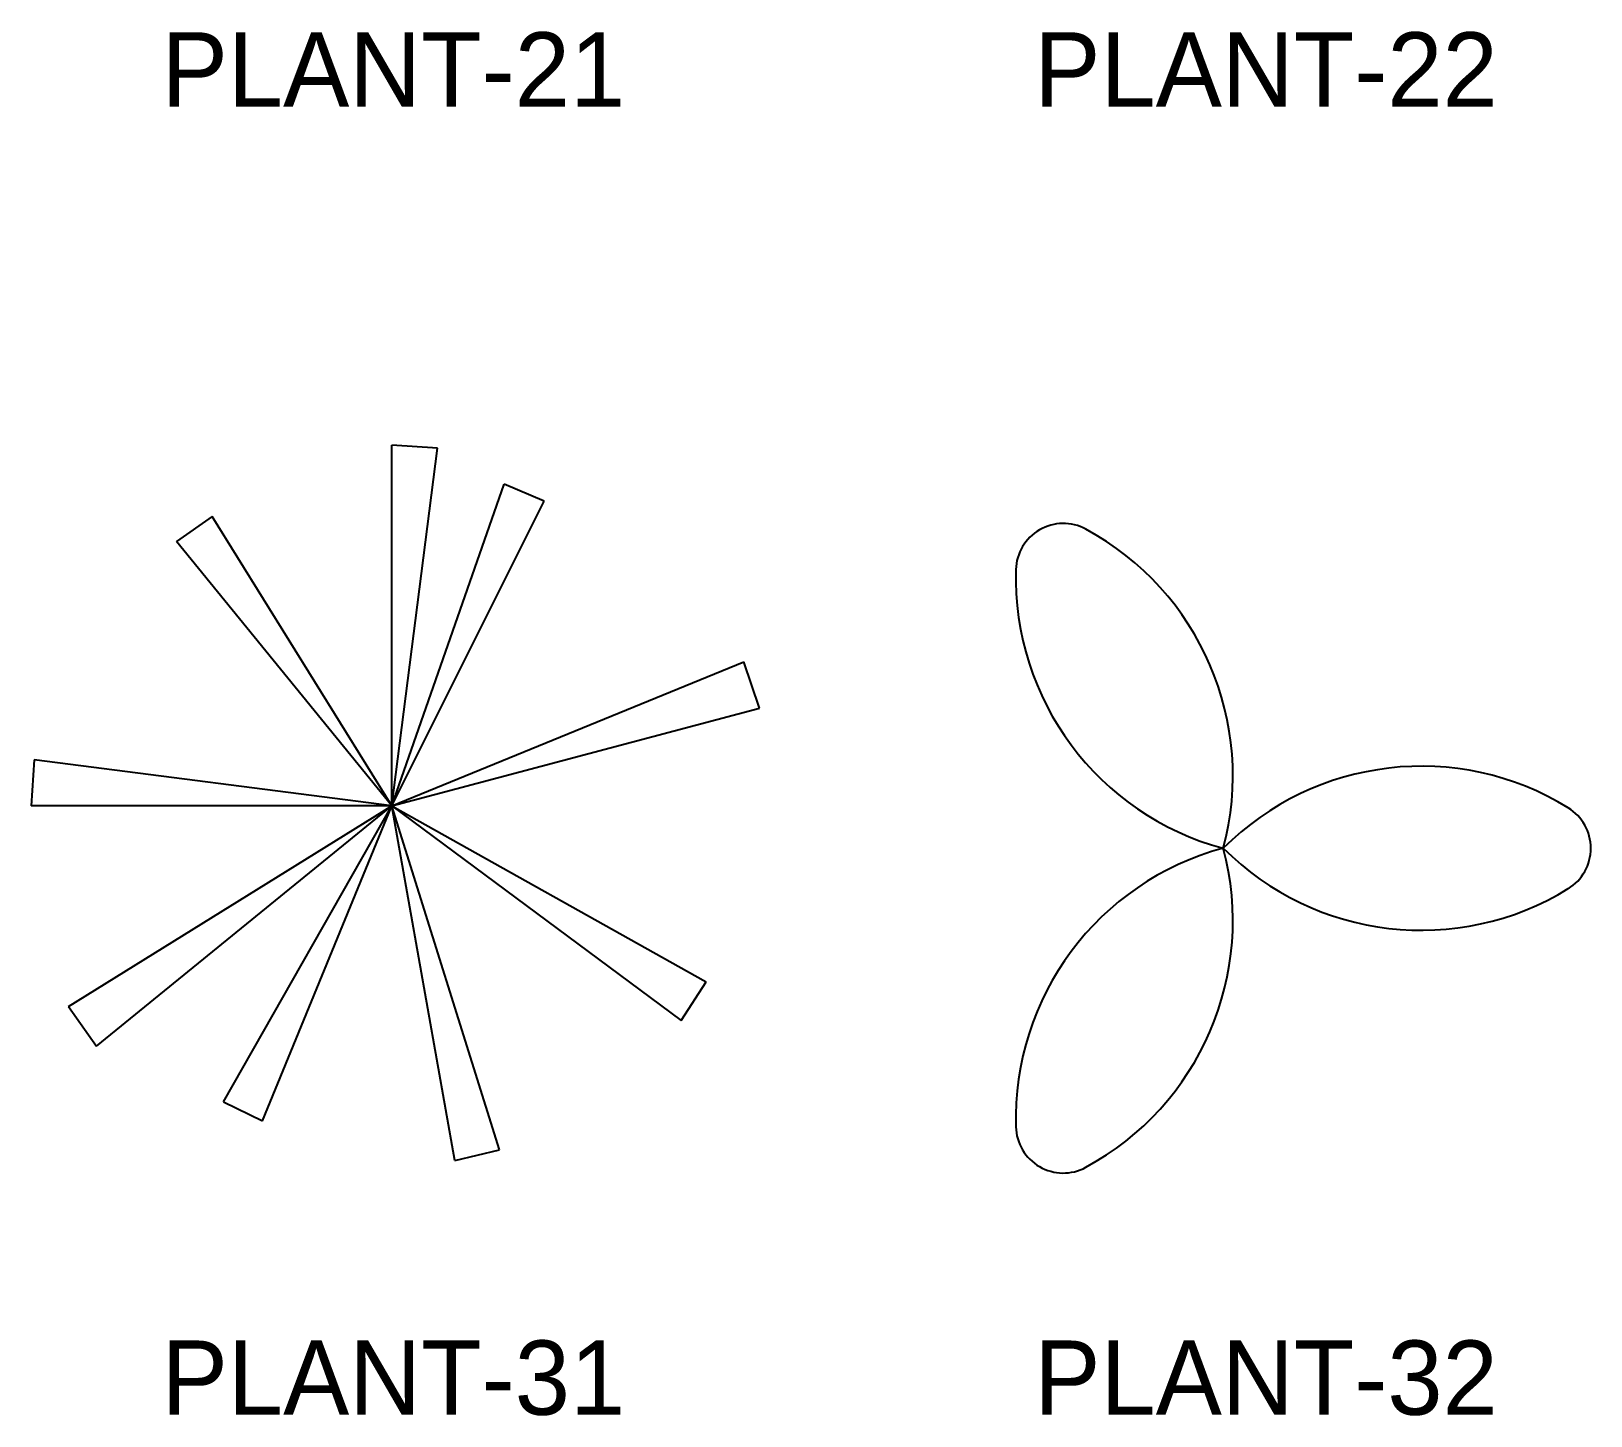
# Model space of a CAD drawing. Extents: x 7.4 to 18.5, y -3.8 to 7.
# Drawn here: x 7.457 to 9.557, y -0.367 to 1.497 of the extents above; entities that cross this region are included whole.
import ezdxf

# ---------------------------------------------------------------- set-up
doc = ezdxf.new("R2010")
doc.units = 0
doc.header["$MEASUREMENT"] = 0
doc.layers.get('0').update_dxf_attribs({"linetype": 'CONTINUOUS'})
doc.styles.get("Standard").update_dxf_attribs({"font": 'hand1.shx'})

# ---------------------------------------------------------------- blocks, each defined once
blk = doc.blocks.new('PERENNIAL-7')
at = {"color": 7}
for p, q in [((0.0457, 0.4751), (-0.0161, 0.4791)), ((-0.0161, -0.0064), (-0.0161, 0.4791)), ((-0.0161, -0.0064), (0.0457, 0.4751)), ((-0.0161, -0.0064), (0.1354, 0.4264)), ((0.1893, 0.4035), (0.1354, 0.4264)), ((-0.0161, -0.0064), (0.1893, 0.4035)), ((-0.258, 0.3831), (-0.3057, 0.3491)), ((-0.0161, -0.0064), (-0.258, 0.3831)), ((-0.0161, -0.0064), (-0.3057, 0.3491)), ((-0.0161, -0.0064), (0.4584, 0.1872)), ((0.4792, 0.1251), (0.4584, 0.1872)), ((-0.0161, -0.0064), (0.4792, 0.1251)), ((-0.4977, 0.0555), (-0.5016, -0.0064)), ((-0.0161, -0.0064), (-0.4977, 0.0555)), ((-0.0161, -0.0064), (-0.5016, -0.0064)), ((-0.4515, -0.2767), (-0.0161, -0.0064)), ((-0.4135, -0.33), (-0.0161, -0.0064)), ((-0.2426, -0.4051), (-0.0161, -0.0064)), ((-0.1899, -0.4307), (-0.0161, -0.0064)), ((-0.0161, -0.0064), (0.3738, -0.2957)), ((-0.0161, -0.0064), (0.4075, -0.2436)), ((0.1293, -0.4696), (-0.0161, -0.0064)), ((0.0691, -0.4843), (-0.0161, -0.0064)), ((0.3738, -0.2957), (0.4075, -0.2436)), ((-0.4515, -0.2767), (-0.4135, -0.33)), ((-0.2426, -0.4051), (-0.1899, -0.4307)), ((0.0691, -0.4843), (0.1293, -0.4696))]:
    blk.add_line(p, q, dxfattribs=at)
blk = doc.blocks.new('PERENNIAL-07')
blk.add_blockref('PERENNIAL-7', (0.0168, 0.0193))
blk = doc.blocks.new('PLANT-31')
blk.add_blockref('PERENNIAL-07', (0.0046, -0.029))
blk = doc.blocks.new('PERENNIAL-10')
at = {"color": 7}
for centre, major_axis, start_param, end_param in [((-0.2115, 0.3478), (-0.0452, 0.0452), -1.280218, 0.75662), ((-0.3603, 0.0721), (0.2667, 0.2667), 5.235988, 6.573763), ((0.1016, 0.3388), (-0.2667, 0.2667), 0.75662, 2.094395), ((0.2707, -0.2922), (-0.2667, 0.2667), -1.337776, 0), ((0.4351, -0.0255), (0.0452, 0.0452), 4.479368, 6.516206), ((0.1016, -0.3898), (0.2667, 0.2667), 1.047198, 2.384973), ((-0.3603, -0.1231), (-0.2667, 0.2667), 2.851015, 4.18879), ((0.2707, 0.2412), (0.2667, 0.2667), 3.141593, 4.479368), ((-0.2115, -0.3988), (-0.0452, 0.0452), 0.814177, 2.851015)]:
    blk.add_ellipse(centre, major_axis=major_axis, ratio=1, start_param=start_param, end_param=end_param, dxfattribs=at)
blk = doc.blocks.new('PLANT-32')
blk.add_blockref('PERENNIAL-10', (-0.0284, 0.0539))

msp = doc.modelspace()

# ---------------------------------------------------------------- block references
for name, p in [('PLANT-31', (7.9369, 0.4704)), ('PLANT-32', (9.0866, 0.3686))]:
    msp.add_blockref(name, p)

# ---------------------------------------------------------------- texts
for s, p in [('PLANT-21', (7.6324, 1.3955)), ('PLANT-22', (8.8076, 1.3955)), ('PLANT-31', (7.6324, -0.3657)), ('PLANT-32', (8.8076, -0.3657))]:
    msp.add_text(s, height=0.1).set_placement(p)

doc.saveas('drawing.dxf')
